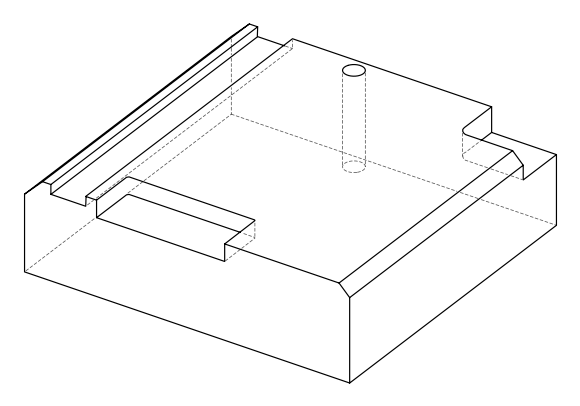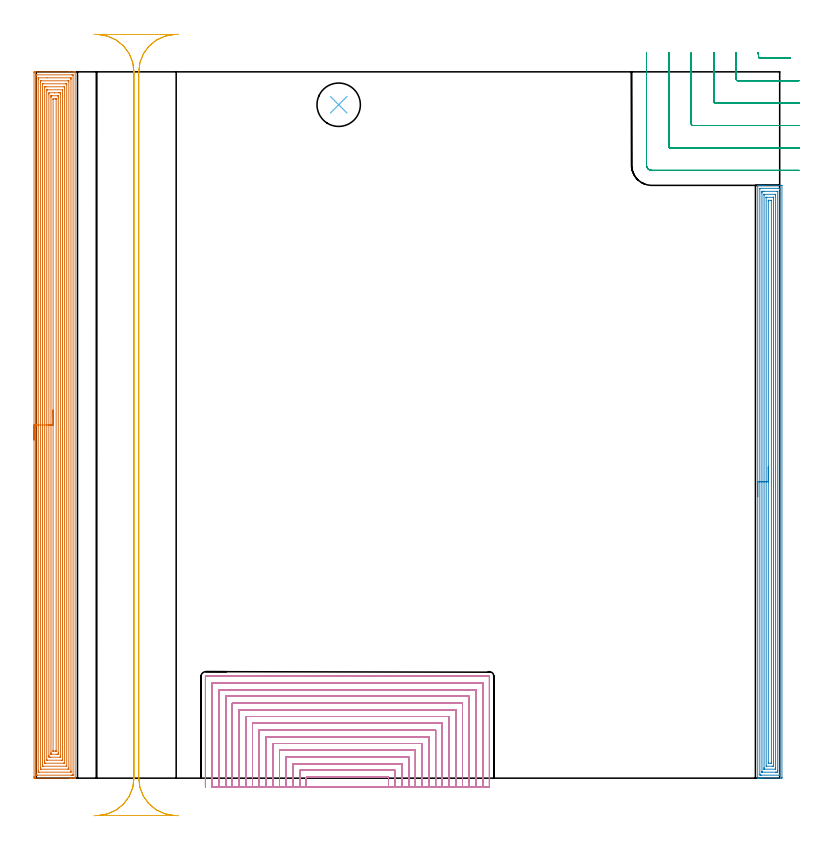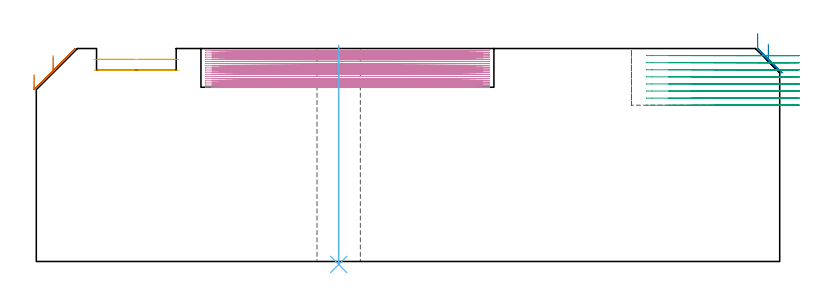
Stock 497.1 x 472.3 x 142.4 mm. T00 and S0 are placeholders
(PLAN: 6 operations, 4 tool changes, 327.1 min)
(1 AREA_MILL | FG_CHAMFER_SURFACE | UGT0205_001 | 38.21 min | 178576 mm3)
(2 AREA_MILL_1 | FG_CHAMFER_SURFACE_1 | UGT0205_001 | 19.33 min | 52972 mm3)
(3 MILL_CORNER_NOTCH_RECTANGULAR | CORNER_NOTCH_RECTANGULAR | UGT0201_094 | Follow Part, ap 5, ae 75% | 11.28 min | 282643 mm3)
(4 MILL_SLOT | SLOT_PARTIAL_RECTANGULAR | NXT0201_008 | Follow Part, ap 1.5, ae 75% | 252.96 min | 361155 mm3)
(5 MILL_RECTANGULAR_SLOT | SLOT_RECTANGULAR | UGT0201_020 | Follow Part, ap 12.5, ae 75% | 4.7 min | 364529 mm3)
(6 INDEXABLE_INSERT_DRILL_THROUGH_HOLE_FROM_SOLID | STEP1HOLE | NXT0302_029 | 0.59 min | 93857 mm3)
(TOOL UGT0205_001 | Chamfer Mill 20 x 3 x 45 deg. | D20 FL50 Z2)
(TOOL UGT0201_094 | End mill 20 mm | D20 FL38 Z4)
(TOOL NXT0201_008 | ENDMILL 6mm [2P460-0600-NA 1630] | D6 FL26 Z6)
(TOOL UGT0201_020 | End mill 50 mm | D50 FL50 Z4)
(TOOL NXT0302_029 | Index. Insert Drill 29mm [880-D2900L32-05] | D29 PA176 FL145 Z2)
(OP 1 AREA_MILL)
G17 G21 G94 G90
T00 M6
G54
G17 G0 G90 X-1.5 Y226.15 S1061 M3
G43 Z152.4 H0
Z124.9
G94 G1 Y226.188 Z124.028 F250.
Y226.302 Z123.164
Y226.491 Z122.312
Y226.753 Z121.48
Y227.087 Z120.674
Y227.49 Z119.9
Y227.958 Z119.164
Y228.49 Z118.472
Y229.079 Z117.829
Y229.722 Z117.24
Y230.414 Z116.708
Y231.15 Z116.24
Y231.924 Z115.837
Y232.73 Z115.503
Y233.562 Z115.241
Y234.414 Z115.052
Y235.278 Z114.938
Y236.15 Z114.9
Y471.675
X-1.496 Y472.08 Z114.903
X-1.492 Y472.29 Z114.906
X-1.278 Y472.3 Z115.12
X22.241 Z138.637
X24.627 Z141.022
X25.612 Z142.011
X25.982 Y472.292 Z142.374
X25.997 Y472.29 Z142.388
X26. Y472.122 Z142.4
Y0.178
X25.997 Y0.021 Z142.389
X25.983 Y0.013 Z142.374
X25.971 Y0.01 Z142.362
X25.617 Y0.003 Z142.016
X25.321 Z141.721
X24.627 Z141.022
X23.396 Y0.002 Z139.793
X22.859 Z139.254
X22.243 Z138.639
X-0.394 Y0. Z116.004
X-1.011 Y0.002 Z115.386
X-1.219 Y0.004 Z115.179
X-1.492 Y0.009 Z114.906
X-1.494 Y0.137 Z114.904
X-1.499 Y0.625 Z114.901
X-1.5 Y1.119 Z114.9
Y236.15
X-0.086 Z116.314
X-0.085 Y470.207 Z116.315
X-0.084 Y470.26 Z116.316
X-0.082 Y470.285 Z116.318
X-0.08 Y470.29 Z116.32
X-0.059 Y470.292 Z116.341
X0.35 Y470.299 Z116.75
X23.743 Z140.143
X24.222 Y470.297 Z140.622
X24.465 Y470.29 Z140.865
X24.579 Y470.284 Z140.979
X24.585 Y469.93 Z140.985
Y469.888
Y2.2
X24.584 Y2.093 Z140.984
X24.581 Y2.041 Z140.981
X24.58 Y2.021 Z140.98
X24.553 Y2.013 Z140.953
X24.147 Y2.005 Z140.547
X23.743 Y2.003 Z140.143
X23.265 Y2.002 Z139.665
X0.757 Y2.001 Z117.157
X0.278 Y2.003 Z116.678
X0.035 Y2.01 Z116.435
X-0.079 Y2.016 Z116.321
X-0.085 Y2.37 Z116.315
Y2.412
X-0.086 Y236.15 Z116.314
X1.328 Z117.728
X1.329 Y467.522 Z117.729
X1.331 Y468.1 Z117.731
X1.333 Y468.257 Z117.733
X1.335 Y468.288 Z117.735
X1.377 Y468.293 Z117.777
X1.444 Y468.299 Z117.844
X7.19 Y468.3 Z123.59
X22.662 Y468.299 Z139.062
X22.859 Y468.296 Z139.259
X23.057 Y468.29 Z139.457
X23.165 Y468.28 Z139.565
X23.168 Y468.205 Z139.568
X23.17 Y468.1 Z139.57
X23.171 Y467.784 Z139.571
X23.172 Y467.206 Z139.572
X23.171 Y4.778 Z139.571
X23.169 Y4.2 Z139.569
X23.167 Y4.043 Z139.567
X23.165 Y4.013 Z139.565
X23.12 Y4.008 Z139.52
X23.054 Y4.003 Z139.454
X1.838 Y4.001 Z118.238
X1.641 Y4.004 Z118.041
X1.443 Y4.01 Z117.843
X1.335 Y4.02 Z117.735
X1.332 Y4.095 Z117.732
X1.33 Y4.2 Z117.73
X1.329 Y4.516 Z117.729
X1.328 Y5.094 Z117.728
Y236.15
X2.743 Z119.143
Y465.418
X2.749 Y466.085 Z119.149
X2.761 Y466.29 Z119.161
X2.973 Y466.296 Z119.373
X3.409 Y466.3 Z119.809
X21.103 Z137.503
X21.529 Y466.296 Z137.929
X21.737 Y466.29 Z138.137
X21.75 Y466.174 Z138.15
X21.757 Y465.639 Z138.157
Y6.882
X21.751 Y6.215 Z138.151
X21.737 Y6.012 Z138.137
X21.526 Y6.007 Z137.926
X21.091 Y6.002 Z137.491
X3.396 Y6. Z119.796
X2.971 Y6.005 Z119.371
X2.764 Y6.01 Z119.164
X2.75 Y6.126 Z119.15
X2.743 Y6.661 Z119.143
Y236.15
X4.157 Z120.557
Y463.906
X4.16 Y464.182 Z120.56
X4.162 Y464.259 Z120.562
X4.165 Y464.292 Z120.565
X4.17 Y464.294 Z120.57
X4.21 Y464.297 Z120.61
X4.293 Y464.299 Z120.693
X4.515 Y464.3 Z120.915
X19.545 Z135.945
X20.207 Y464.298 Z136.607
X20.301 Y464.295 Z136.701
X20.328 Y464.291 Z136.728
X20.336 Y464.287 Z136.736
X20.338 Y464.227 Z136.738
X20.341 Y464.044 Z136.741
X20.343 Y463.768 Z136.743
Y463.631
Y8.394
X20.34 Y8.118 Z136.74
X20.337 Y8.041 Z136.737
X20.334 Y8.01 Z136.734
X20.329 Y8.009 Z136.729
X20.289 Y8.005 Z136.689
X20.207 Y8.003 Z136.607
X19.983 Y8.002 Z136.383
X4.954 Y8.001 Z121.354
X4.293 Y8.003 Z120.693
X4.199 Y8.005 Z120.599
X4.172 Y8.009 Z120.572
X4.164 Y8.013 Z120.564
X4.162 Y8.073 Z120.562
X4.159 Y8.256 Z120.559
X4.157 Y8.807 Z120.557
Y236.15
X5.571 Z121.971
Y461.843
X5.573 Y462.091 Z121.973
X5.575 Y462.214 Z121.975
X5.578 Y462.274 Z121.978
X5.584 Y462.291 Z121.984
X5.614 Y462.295 Z122.014
X6.061 Y462.299 Z122.461
X6.494 Y462.3 Z122.894
X18.439 Y462.299 Z134.839
X18.875 Y462.296 Z135.275
X18.92 Y462.29 Z135.32
X18.923 Y462.248 Z135.323
X18.927 Y461.843 Z135.327
X18.929 Y461.348 Z135.329
Y460.949
Y10.457
X18.927 Y10.209 Z135.327
X18.925 Y10.086 Z135.325
X18.922 Y10.027 Z135.322
X18.915 Y10.011 Z135.315
X18.884 Y10.007 Z135.284
X18.439 Y10.003 Z134.839
X18.005 Y10.002 Z134.405
X6.061 Z122.461
X5.624 Y10.005 Z122.024
X5.58 Y10.01 Z121.98
X5.577 Y10.052 Z121.977
X5.573 Y10.457 Z121.973
X5.571 Y10.952 Z121.971
Y11.351
Y236.15
X6.985 Z123.385
X6.986 Y460.055 Z123.386
X6.99 Y460.268 Z123.39
X6.991 Y460.286 Z123.391
X7.056 Y460.292 Z123.456
X7.184 Y460.298 Z123.584
X7.346 Y460.3 Z123.746
X7.588 Z123.988
X17.433 Z133.833
X17.461 Y460.299 Z133.861
X17.488 Y460.294 Z133.888
X17.508 Y460.287 Z133.908
X17.51 Y460.255 Z133.91
X17.514 Y460.096 Z133.914
X17.515 Y460.055 Z133.915
X17.514 Y12.245 Z133.914
X17.51 Y12.032 Z133.91
X17.509 Y12.014 Z133.909
X17.439 Y12.008 Z133.839
X17.311 Y12.004 Z133.711
X16.671 Y12.002 Z133.071
X7.067 Y12.001 Z123.467
X7.039 Y12.002 Z123.439
X7.013 Y12.006 Z123.413
X6.992 Y12.013 Z123.392
X6.99 Y12.045 Z123.39
X6.985 Y12.204 Z123.385
Y12.245
Y236.15
X8.4 Z124.8
Y457.374
X8.401 Y457.69 Z124.801
X8.407 Y458.268 Z124.807
X8.683 Y458.298 Z125.083
X12.218 Y458.3 Z128.618
X14.87 Z131.27
X15.755 Y458.299 Z132.155
X15.786 Y458.297 Z132.186
X16.093 Y458.268 Z132.493
X16.098 Y457.953 Z132.498
X16.1 Y457.374 Z132.5
Y457.056
Y14.926
X16.099 Y14.61 Z132.499
X16.093 Y14.032 Z132.493
X15.815 Y14.003 Z132.215
X9.629 Y14.001 Z126.029
X8.744 Y14.002 Z125.144
X8.714 Y14.004 Z125.114
X8.407 Y14.032 Z124.807
X8.402 Y14.347 Z124.802
X8.4 Y14.926 Z124.8
X8.399 Y15.244 Z124.799
X8.4 Y236.15 Z124.8
X9.814 Z126.214
Y455.368
X9.815 Y455.586 Z126.215
X9.82 Y456.255 Z126.22
X9.826 Y456.29 Z126.226
X9.864 Y456.295 Z126.264
X9.952 Y456.298 Z126.352
X10.129 Y456.3 Z126.529
X10.482 Z126.882
X14.452 Z130.852
X14.58 Y456.299 Z130.98
X14.644 Y456.295 Z131.044
X14.672 Y456.291 Z131.072
X14.679 Y456.276 Z131.079
X14.685 Y455.806 Z131.085
X14.686 Y455.586 Z131.086
Y454.911
Y16.932
X14.685 Y16.714 Z131.085
X14.68 Y16.045 Z131.08
X14.673 Y16.011 Z131.073
X14.634 Y16.007 Z131.034
X14.547 Y16.003 Z130.947
X13.839 Y16.002 Z130.239
X10.048 Y16.001 Z126.448
X9.92 Y16.002 Z126.32
X9.856 Y16.006 Z126.256
X9.828 Y16.011 Z126.228
X9.821 Y16.024 Z126.221
X9.815 Y16.494 Z126.215
X9.814 Y16.714 Z126.214
Y17.389
Y236.15
X11.228 Z127.628
X11.229 Y453.799 Z127.629
X11.23 Y453.936 Z127.63
X11.235 Y454.077 Z127.635
X11.248 Y454.29 Z127.648
X11.366 Y454.293 Z127.766
X11.755 Y454.299 Z128.155
X13.134 Z129.534
X13.205 Y454.297 Z129.605
X13.248 Y454.292 Z129.648
X13.265 Y454.288 Z129.665
X13.267 Y454.217 Z129.667
X13.271 Y453.938 Z129.671
X13.272 Y453.799 Z129.672
X13.271 Y18.501 Z129.671
X13.27 Y18.364 Z129.67
X13.265 Y18.223 Z129.665
X13.251 Y18.011 Z129.651
X13.134 Y18.008 Z129.534
X12.744 Y18.002 Z129.144
X11.366 Z127.766
X11.295 Y18.004 Z127.695
X11.253 Y18.008 Z127.653
X11.235 Y18.012 Z127.635
X11.233 Y18.083 Z127.633
X11.229 Y18.362 Z127.629
X11.228 Y18.501 Z127.628
Y236.15
Y237.022 Z127.666
Y237.886 Z127.78
Y238.738 Z127.969
Y239.57 Z128.231
Y240.376 Z128.565
Y241.15 Z128.968
Y241.886 Z129.436
Y242.578 Z129.967
Y243.221 Z130.557
Y243.81 Z131.2
Y244.342 Z131.892
Y244.81 Z132.628
Y245.213 Z133.402
Y245.547 Z134.208
Y245.809 Z135.04
Y245.998 Z135.891
Y246.112 Z136.756
Y246.15 Z137.628
G0 Z152.4
M5
M2
(OP 2 AREA_MILL_1)
G17 G21 G94 G90
T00 M6
G54
G17 G0 G90 X482.4 Y188.2 S1061 M3
G43 Z152.4 H0
G94 G1 Y188.238 Z151.528 F250.
Y188.352 Z150.663
Y188.541 Z149.812
Y188.803 Z148.98
Y189.137 Z148.174
Y189.54 Z147.4
Y190.009 Z146.664
Y190.54 Z145.972
Y191.129 Z145.329
Y191.772 Z144.74
Y192.464 Z144.208
Y193.2 Z143.74
Y193.974 Z143.337
Y194.78 Z143.003
Y195.612 Z142.741
Y196.464 Z142.552
Y197.328 Z142.438
Y198.2 Z142.4
Y396.22
X482.403 Y396.39 Z142.388
X482.44 Y396.394 Z142.351
X482.842 Y396.4 Z141.958
X483.121 Z141.678
X483.837 Z140.958
X485.083 Z139.714
X486.502 Z138.293
X498.051 Z126.746
X498.318 Y396.398 Z126.479
X498.592 Y396.39 Z126.206
X498.599 Y396.116 Z126.199
X498.6 Y0.627 Z126.2
X498.597 Y0.282 Z126.202
X498.592 Y0.01 Z126.206
X498.317 Y0. Z126.481
X485.614 Z139.181
X484.195 Z140.601
X483.837 Z140.958
X483.121 Z141.678
X482.842 Z141.958
X482.442 Z142.349
X482.403 Y0.009 Z142.388
X482.4 Y0.18 Z142.4
Y198.2
X483.814 Z140.986
X483.815 Y394.007 Z140.985
X483.837 Y394.39 Z140.963
X484.314 Y394.399 Z140.486
X496.275 Y394.4 Z128.525
X496.752 Y394.399 Z128.048
X497.163 Y394.39 Z127.637
X497.185 Y393.985 Z127.615
Y393.962
Y2.393
X497.163 Y2.01 Z127.637
X496.686 Y2.001 Z128.114
X484.725 Y2. Z140.075
X484.248 Y2.001 Z140.552
X483.837 Y2.01 Z140.963
X483.815 Y2.415 Z140.985
Y2.438
X483.814 Y198.2 Z140.986
X485.228 Z139.572
X485.229 Y391.303 Z139.571
X485.23 Y391.69 Z139.57
X485.233 Y392.197 Z139.567
X485.235 Y392.381 Z139.565
X485.418 Y392.394 Z139.382
X485.614 Y392.397 Z139.186
X486.301 Y392.4 Z138.499
X486.502 Z138.298
X495.386 Y392.399 Z129.414
X495.588 Y392.397 Z129.212
X495.722 Y392.393 Z129.078
X495.765 Y392.39 Z129.035
X495.767 Y392.372 Z129.033
X495.769 Y392.326 Z129.031
X495.771 Y392.197 Z129.029
Y5.097
X495.77 Y4.71 Z129.03
X495.767 Y4.203 Z129.033
X495.764 Y4.019 Z129.036
X495.582 Y4.006 Z129.218
X495.386 Y4.003 Z129.414
X494.699 Y4. Z130.101
X494.498 Z130.302
X485.614 Y4.001 Z139.186
X485.412 Y4.003 Z139.388
X485.278 Y4.007 Z139.522
X485.235 Y4.01 Z139.565
X485.233 Y4.028 Z139.567
X485.231 Y4.074 Z139.569
X485.229 Y4.203 Z139.571
X485.228 Y198.2 Z139.572
X486.643 Z138.157
Y389.515
X486.647 Y390.263 Z138.153
X486.65 Y390.373 Z138.15
X486.654 Y390.391 Z138.146
X486.677 Y390.393 Z138.123
X486.731 Y390.396 Z138.069
X486.951 Y390.399 Z137.849
X494.052 Z130.748
X494.269 Y390.397 Z130.531
X494.323 Y390.394 Z130.477
X494.346 Y390.39 Z130.454
X494.35 Y390.378 Z130.45
X494.352 Y390.304 Z130.448
X494.357 Y389.657 Z130.443
Y389.515
Y6.885
X494.353 Y6.136 Z130.447
X494.35 Y6.027 Z130.45
X494.346 Y6.009 Z130.454
X494.323 Y6.007 Z130.477
X494.269 Y6.004 Z130.531
X494.049 Y6.001 Z130.751
X486.948 Z137.852
X486.731 Y6.003 Z138.069
X486.677 Y6.006 Z138.123
X486.654 Y6.01 Z138.146
X486.65 Y6.022 Z138.15
X486.648 Y6.096 Z138.152
X486.643 Y6.743 Z138.157
Y6.885
Y198.2
X488.057 Z136.743
X488.058 Y388.174 Z136.742
X488.06 Y388.323 Z136.74
X488.063 Y388.376 Z136.737
X488.066 Y388.391 Z136.734
X488.071 Y388.394 Z136.729
X488.112 Y388.397 Z136.688
X488.279 Y388.399 Z136.521
X488.499 Y388.4 Z136.301
X492.941 Y388.399 Z131.859
X492.943 Y388.398 Z131.857
X492.942 Y8.226 Z131.858
X492.94 Y8.077 Z131.86
X492.937 Y8.024 Z131.863
X492.934 Y8.009 Z131.866
X492.929 Y8.006 Z131.871
X492.888 Y8.003 Z131.912
X492.721 Y8.001 Z132.079
X492.501 Y8. Z132.299
X488.059 Y8.001 Z136.741
X488.057 Y8.002 Z136.743
Y198.2
X489.471 Z135.329
X489.472 Y385.939
X489.473 Y386.233 Z135.327
X489.476 Y386.379 Z135.324
X489.477 Y386.389 Z135.323
X489.493 Y386.393 Z135.307
X489.532 Y386.397 Z135.268
X489.598 Y386.4 Z135.202
X491.376 Y386.398 Z133.424
X491.509 Y386.392 Z133.291
X491.52 Y386.39 Z133.28
X491.523 Y386.378 Z133.277
X491.526 Y386.335 Z133.274
X491.528 Y386.245 Z133.272
Y10.461
X491.527 Y10.167 Z133.273
X491.524 Y10.021 Z133.276
X491.522 Y10.011 Z133.278
X491.507 Y10.007 Z133.293
X491.468 Y10.003 Z133.332
X491.402 Y10. Z133.398
X489.624 Y10.002 Z135.176
X489.491 Y10.008 Z135.309
X489.48 Y10.01 Z135.32
X489.477 Y10.022 Z135.323
X489.474 Y10.065 Z135.326
X489.472 Y10.155 Z135.328
X489.471 Y198.2 Z135.329
Y199.072 Z135.367
Y199.937 Z135.481
Y200.788 Z135.67
Y201.62 Z135.932
Y202.426 Z136.266
Y203.2 Z136.669
Y203.936 Z137.137
Y204.628 Z137.668
Y205.271 Z138.258
Y205.86 Z138.901
Y206.392 Z139.593
Y206.86 Z140.329
Y207.263 Z141.103
Y207.597 Z141.909
Y207.859 Z142.741
Y208.048 Z143.592
Y208.162 Z144.457
Y208.2 Z145.329
G0 Z152.4
M5
M2
(OP 3 MILL_CORNER_NOTCH_RECTANGULAR)
G17 G21 G94 G90
T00 M6
G54
G17 G0 G90 X482.705 Y485.285 S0 M3
G43 Z152.4 H0
Z137.662
G94 G1 X483.005 Y482.3 F250.
G3 X483.993 Y481.4 R1. F500.
G1 X501.246
X504.246 F250.
G0 Z152.4
X468. Y485.3
Z137.662
G1 Y482.3
Y467.394 F500.
G3 X468.994 Y466.4 R1.
G1 X507.1
X510.1 F250.
G0 Z152.4
X453. Y485.3
Z137.662
G1 Y482.3
Y452.394 F500.
G3 X453.994 Y451.4 R1.
G1 X507.1
X510.1 F250.
G0 Z152.4
X438. Y485.3
Z137.662
G1 Y482.3
Y437.395 F500.
G3 X438.995 Y436.4 R1.
G1 X507.1
X510.1 F250.
G0 Z152.4
X423. Y485.3
Z137.662
G1 Y482.3
Y422.395 F500.
G3 X423.995 Y421.4 R1.
G1 X507.1
X510.1 F250.
G0 Z152.4
X408. Y485.3
Z137.662
G1 Y482.3
Y410. F500.
G3 X411.6 Y406.4 R3.6
G1 X507.1
X510.1 F250.
G0 Z152.4
X482.705 Y485.285
Z132.925
G1 X483.005 Y482.3
G3 X483.993 Y481.4 R1. F500.
G1 X501.246
X504.246 F250.
G0 Z152.4
X468. Y485.3
Z132.925
G1 Y482.3
Y467.394 F500.
G3 X468.994 Y466.4 R1.
G1 X507.1
X510.1 F250.
G0 Z152.4
X453. Y485.3
Z132.925
G1 Y482.3
Y452.394 F500.
G3 X453.994 Y451.4 R1.
G1 X507.1
X510.1 F250.
G0 Z152.4
X438. Y485.3
Z132.925
G1 Y482.3
Y437.394 F500.
G3 X438.994 Y436.4 R1.
G1 X507.1
X510.1 F250.
G0 Z152.4
X423. Y485.3
Z132.925
G1 Y482.3
Y422.395 F500.
G3 X423.995 Y421.4 R1.
G1 X507.1
X510.1 F250.
G0 Z152.4
X408. Y485.3
Z132.925
G1 Y482.3
Y410. F500.
G3 X411.6 Y406.4 R3.6
G1 X507.1
X510.1 F250.
G0 Z152.4
X482.705 Y485.285
Z128.187
G1 X483.005 Y482.3
G3 X483.993 Y481.4 R1. F500.
G1 X501.246
X504.246 F250.
G0 Z152.4
X468. Y485.3
Z128.187
G1 Y482.3
Y467.394 F500.
G3 X468.994 Y466.4 R1.
G1 X507.1
X510.1 F250.
G0 Z152.4
X453. Y485.3
Z128.187
G1 Y482.3
Y452.394 F500.
G3 X453.994 Y451.4 R1.
G1 X507.1
X510.1 F250.
G0 Z152.4
X438. Y485.3
Z128.187
G1 Y482.3
Y437.394 F500.
G3 X438.994 Y436.4 R1.
G1 X507.1
X510.1 F250.
G0 Z152.4
X423. Y485.3
Z128.187
G1 Y482.3
Y422.395 F500.
G3 X423.995 Y421.4 R1.
G1 X507.1
X510.1 F250.
G0 Z152.4
X408. Y485.3
Z128.187
G1 Y482.3
Y410. F500.
G3 X411.6 Y406.4 R3.6
G1 X507.1
X510.1 F250.
G0 Z152.4
X482.705 Y485.285
Z123.45
G1 X483.005 Y482.3
G3 X483.993 Y481.4 R1. F500.
G1 X501.246
X504.246 F250.
G0 Z152.4
X468. Y485.3
Z123.45
G1 Y482.3
Y467.394 F500.
G3 X468.994 Y466.4 R1.
G1 X507.1
X510.1 F250.
G0 Z152.4
X453. Y485.3
Z123.45
G1 Y482.3
Y452.394 F500.
G3 X453.994 Y451.4 R1.
G1 X507.1
X510.1 F250.
G0 Z152.4
X438. Y485.3
Z123.45
G1 Y482.3
Y437.394 F500.
G3 X438.994 Y436.4 R1.
G1 X507.1
X510.1 F250.
G0 Z152.4
X423. Y485.3
Z123.45
G1 Y482.3
Y422.395 F500.
G3 X423.995 Y421.4 R1.
G1 X507.1
X510.1 F250.
G0 Z152.4
X408. Y485.3
Z123.45
G1 Y482.3
Y410. F500.
G3 X411.6 Y406.4 R3.6
G1 X507.1
X510.1 F250.
G0 Z152.4
X482.705 Y485.285
Z118.712
G1 X483.005 Y482.3
G3 X483.993 Y481.4 R1. F500.
G1 X501.246
X504.246 F250.
G0 Z152.4
X468. Y485.3
Z118.712
G1 Y482.3
Y467.394 F500.
G3 X468.994 Y466.4 R1.
G1 X507.1
X510.1 F250.
G0 Z152.4
X453. Y485.3
Z118.712
G1 Y482.3
Y452.394 F500.
G3 X453.994 Y451.4 R1.
G1 X507.1
X510.1 F250.
G0 Z152.4
X438. Y485.3
Z118.712
G1 Y482.3
Y437.395 F500.
G3 X438.995 Y436.4 R1.
G1 X507.1
X510.1 F250.
G0 Z152.4
X423. Y485.3
Z118.712
G1 Y482.3
Y422.395 F500.
G3 X423.995 Y421.4 R1.
G1 X507.1
X510.1 F250.
G0 Z152.4
X408. Y485.3
Z118.712
G1 Y482.3
Y410. F500.
G3 X411.6 Y406.4 R3.6
G1 X507.1
X510.1 F250.
G0 Z152.4
X482.705 Y485.285
Z113.975
G1 X483.005 Y482.3
G3 X483.993 Y481.4 R1. F500.
G1 X501.246
X504.246 F250.
G0 Z152.4
X468. Y485.3
Z113.975
G1 Y482.3
Y467.394 F500.
G3 X468.994 Y466.4 R1.
G1 X507.1
X510.1 F250.
G0 Z152.4
X453. Y485.3
Z113.975
G1 Y482.3
Y452.394 F500.
G3 X453.994 Y451.4 R1.
G1 X507.1
X510.1 F250.
G0 Z152.4
X438. Y485.3
Z113.975
G1 Y482.3
Y437.394 F500.
G3 X438.994 Y436.4 R1.
G1 X507.1
X510.1 F250.
G0 Z152.4
X423. Y485.3
Z113.975
G1 Y482.3
Y422.395 F500.
G3 X423.995 Y421.4 R1.
G1 X507.1
X510.1 F250.
G0 Z152.4
X408. Y485.3
Z113.975
G1 Y482.3
Y410. F500.
G3 X411.6 Y406.4 R3.6
G1 X507.1
X510.1 F250.
G0 Z152.4
X482.705 Y485.285
Z109.237
G1 X483.005 Y482.3
G3 X483.993 Y481.4 R1. F500.
G1 X501.246
X504.246 F250.
G0 Z152.4
X468. Y485.3
Z109.237
G1 Y482.3
Y467.394 F500.
G3 X468.994 Y466.4 R1.
G1 X507.1
X510.1 F250.
G0 Z152.4
X453. Y485.3
Z109.237
G1 Y482.3
Y452.394 F500.
G3 X453.994 Y451.4 R1.
G1 X507.1
X510.1 F250.
G0 Z152.4
X438. Y485.3
Z109.237
G1 Y482.3
Y437.394 F500.
G3 X438.994 Y436.4 R1.
G1 X507.1
X510.1 F250.
G0 Z152.4
X423. Y485.3
Z109.237
G1 Y482.3
Y422.395 F500.
G3 X423.995 Y421.4 R1.
G1 X507.1
X510.1 F250.
G0 Z152.4
X408. Y485.3
Z109.237
G1 Y482.3
Y410. F500.
G3 X411.6 Y406.4 R3.6
G1 X507.1
X510.1 F250.
G0 Z152.4
X482.705 Y485.285
Z104.5
G1 X483.005 Y482.3
G3 X483.993 Y481.4 R1. F500.
G1 X501.246
X504.246 F250.
G0 Z152.4
X468. Y485.3
Z104.5
G1 Y482.3
Y467.394 F500.
G3 X468.994 Y466.4 R1.
G1 X507.1
X510.1 F250.
G0 Z152.4
X453. Y485.3
Z104.5
G1 Y482.3
Y452.394 F500.
G3 X453.994 Y451.4 R1.
G1 X507.1
X510.1 F250.
G0 Z152.4
X438. Y485.3
Z104.5
G1 Y482.3
Y437.394 F500.
G3 X438.994 Y436.4 R1.
G1 X507.1
X510.1 F250.
G0 Z152.4
X423. Y485.3
Z104.5
G1 Y482.3
Y422.395 F500.
G3 X423.995 Y421.4 R1.
G1 X507.1
X510.1 F250.
G0 Z152.4
X408. Y485.3
Z104.5
G1 Y482.3
Y410. F500.
G3 X411.6 Y406.4 R3.6
G1 X507.1
X510.1 F250.
G0 Z152.4
M5
M2
(OP 4 MILL_SLOT)
G17 G21 G94 G90
T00 M6
G54
G17 G0 G90 X235.5 Y-6. S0 M3
G43 Z152.4 H1
Z140.961
G94 G1 Y-3. F250.
Y0.7 F500.
X180.6
Y-3.
Y-6. F250.
X240.
Y-3.
Y5.2 F500.
X176.1
Y-3.
Y-6. F250.
X244.5
Y-3.
Y9.7 F500.
X171.6
Y-3.
Y-6. F250.
X249.
Y-3.
Y14.2 F500.
X167.1
Y-3.
Y-6. F250.
X253.5
Y-3.
Y18.7 F500.
X162.6
Y-3.
Y-6. F250.
X258.
Y-3.
Y23.2 F500.
X158.1
Y-3.
Y-6. F250.
X262.5
Y-3.
Y27.7 F500.
X153.6
Y-3.
Y-6. F250.
X267.
Y-3.
Y32.2 F500.
X149.1
Y-3.
Y-6. F250.
X271.5
Y-3.
Y36.7 F500.
X144.6
Y-3.
Y-6. F250.
X276.
Y-3.
Y41.2 F500.
X140.1
Y-3.
Y-6. F250.
X280.5
Y-3.
Y45.7 F500.
X135.6
Y-3.
Y-6. F250.
X285.
Y-3.
Y50.2 F500.
X131.1
Y-3.
Y-6. F250.
X289.5
Y-3.
Y54.7 F500.
X126.6
Y-3.
Y-6. F250.
X294.
Y-3.
Y59.2 F500.
X122.1
Y-3.
Y-6. F250.
X298.5
Y-3.
Y63.7 F500.
X117.6
Y-3.
Y-6. F250.
X303.
Y-3.
Y68. F500.
G3 X302.8 Y68.2 R0.2
G1 X113.3
G3 X113.1 Y68. R0.2
G1 Y-3.
Y-6. F250.
G0 X235.5 Z139.522
G1 Y-3.
Y0.7 F500.
X180.6
Y-3.
Y-6. F250.
X240.
Y-3.
Y5.2 F500.
X176.1
Y-3.
Y-6. F250.
X244.5
Y-3.
Y9.7 F500.
X171.6
Y-3.
Y-6. F250.
X249.
Y-3.
Y14.2 F500.
X167.1
Y-3.
Y-6. F250.
X253.5
Y-3.
Y18.7 F500.
X162.6
Y-3.
Y-6. F250.
X258.
Y-3.
Y23.2 F500.
X158.1
Y-3.
Y-6. F250.
X262.5
Y-3.
Y27.7 F500.
X153.6
Y-3.
Y-6. F250.
X267.
Y-3.
Y32.2 F500.
X149.1
Y-3.
Y-6. F250.
X271.5
Y-3.
Y36.7 F500.
X144.6
Y-3.
Y-6. F250.
X276.
Y-3.
Y41.2 F500.
X140.1
Y-3.
Y-6. F250.
X280.5
Y-3.
Y45.7 F500.
X135.6
Y-3.
Y-6. F250.
X285.
Y-3.
Y50.2 F500.
X131.1
Y-3.
Y-6. F250.
X289.5
Y-3.
Y54.7 F500.
X126.6
Y-3.
Y-6. F250.
X294.
Y-3.
Y59.2 F500.
X122.1
Y-3.
Y-6. F250.
X298.5
Y-3.
Y63.7 F500.
X117.6
Y-3.
Y-6. F250.
X303.
Y-3.
Y68. F500.
G3 X302.8 Y68.2 R0.2
G1 X113.3
G3 X113.1 Y68. R0.2
G1 Y-3.
Y-6. F250.
G0 X235.5 Z138.083
G1 Y-3.
Y0.7 F500.
X180.6
Y-3.
Y-6. F250.
X240.
Y-3.
Y5.2 F500.
X176.1
Y-3.
Y-6. F250.
X244.5
Y-3.
Y9.7 F500.
X171.6
Y-3.
Y-6. F250.
X249.
Y-3.
Y14.2 F500.
X167.1
Y-3.
Y-6. F250.
X253.5
Y-3.
Y18.7 F500.
X162.6
Y-3.
Y-6. F250.
X258.
Y-3.
Y23.2 F500.
X158.1
Y-3.
Y-6. F250.
X262.5
Y-3.
Y27.7 F500.
X153.6
Y-3.
Y-6. F250.
X267.
Y-3.
Y32.2 F500.
X149.1
Y-3.
Y-6. F250.
X271.5
Y-3.
Y36.7 F500.
X144.6
Y-3.
Y-6. F250.
X276.
Y-3.
Y41.2 F500.
X140.1
Y-3.
Y-6. F250.
X280.5
Y-3.
Y45.7 F500.
X135.6
Y-3.
Y-6. F250.
X285.
Y-3.
Y50.2 F500.
X131.1
Y-3.
Y-6. F250.
X289.5
Y-3.
Y54.7 F500.
X126.6
Y-3.
Y-6. F250.
X294.
Y-3.
Y59.2 F500.
X122.1
Y-3.
Y-6. F250.
X298.5
Y-3.
Y63.7 F500.
X117.6
Y-3.
Y-6. F250.
X303.
Y-3.
Y68. F500.
G3 X302.8 Y68.2 R0.2
G1 X113.3
G3 X113.1 Y68. R0.2
G1 Y-3.
Y-6. F250.
G0 X235.5 Z136.644
G1 Y-3.
Y0.7 F500.
X180.6
Y-3.
Y-6. F250.
X240.
Y-3.
Y5.2 F500.
X176.1
Y-3.
Y-6. F250.
X244.5
Y-3.
Y9.7 F500.
X171.6
Y-3.
Y-6. F250.
X249.
Y-3.
Y14.2 F500.
X167.1
Y-3.
Y-6. F250.
X253.5
Y-3.
Y18.7 F500.
X162.6
Y-3.
Y-6. F250.
X258.
Y-3.
Y23.2 F500.
X158.1
Y-3.
Y-6. F250.
X262.5
Y-3.
Y27.7 F500.
X153.6
Y-3.
Y-6. F250.
X267.
Y-3.
Y32.2 F500.
X149.1
Y-3.
Y-6. F250.
X271.5
Y-3.
Y36.7 F500.
X144.6
Y-3.
Y-6. F250.
X276.
Y-3.
Y41.2 F500.
X140.1
Y-3.
Y-6. F250.
X280.5
Y-3.
Y45.7 F500.
X135.6
Y-3.
Y-6. F250.
X285.
Y-3.
Y50.2 F500.
X131.1
Y-3.
Y-6. F250.
X289.5
Y-3.
Y54.7 F500.
X126.6
Y-3.
Y-6. F250.
X294.
Y-3.
Y59.2 F500.
X122.1
Y-3.
Y-6. F250.
X298.5
Y-3.
Y63.7 F500.
X117.6
Y-3.
Y-6. F250.
X303.
Y-3.
Y68. F500.
G3 X302.8 Y68.2 R0.2
G1 X113.3
G3 X113.1 Y68. R0.2
G1 Y-3.
Y-6. F250.
G0 X235.5 Z135.205
G1 Y-3.
Y0.7 F500.
X180.6
Y-3.
Y-6. F250.
X240.
Y-3.
Y5.2 F500.
X176.1
Y-3.
Y-6. F250.
X244.5
Y-3.
Y9.7 F500.
X171.6
Y-3.
Y-6. F250.
X249.
Y-3.
Y14.2 F500.
X167.1
Y-3.
Y-6. F250.
X253.5
Y-3.
Y18.7 F500.
X162.6
Y-3.
Y-6. F250.
X258.
Y-3.
Y23.2 F500.
X158.1
Y-3.
Y-6. F250.
X262.5
Y-3.
Y27.7 F500.
X153.6
Y-3.
Y-6. F250.
X267.
Y-3.
Y32.2 F500.
X149.1
Y-3.
Y-6. F250.
X271.5
Y-3.
Y36.7 F500.
X144.6
Y-3.
Y-6. F250.
X276.
Y-3.
Y41.2 F500.
X140.1
Y-3.
Y-6. F250.
X280.5
Y-3.
Y45.7 F500.
X135.6
Y-3.
Y-6. F250.
X285.
Y-3.
Y50.2 F500.
X131.1
Y-3.
Y-6. F250.
X289.5
Y-3.
Y54.7 F500.
X126.6
Y-3.
Y-6. F250.
X294.
Y-3.
Y59.2 F500.
X122.1
Y-3.
Y-6. F250.
X298.5
Y-3.
Y63.7 F500.
X117.6
Y-3.
Y-6. F250.
X303.
Y-3.
Y68. F500.
G3 X302.8 Y68.2 R0.2
G1 X113.3
G3 X113.1 Y68. R0.2
G1 Y-3.
Y-6. F250.
G0 X235.5 Z133.767
G1 Y-3.
Y0.7 F500.
X180.6
Y-3.
Y-6. F250.
X240.
Y-3.
Y5.2 F500.
X176.1
Y-3.
Y-6. F250.
X244.5
Y-3.
Y9.7 F500.
X171.6
Y-3.
Y-6. F250.
X249.
Y-3.
Y14.2 F500.
X167.1
Y-3.
Y-6. F250.
X253.5
Y-3.
Y18.7 F500.
X162.6
Y-3.
Y-6. F250.
X258.
Y-3.
Y23.2 F500.
X158.1
Y-3.
Y-6. F250.
X262.5
Y-3.
Y27.7 F500.
X153.6
Y-3.
Y-6. F250.
X267.
Y-3.
Y32.2 F500.
X149.1
Y-3.
Y-6. F250.
X271.5
Y-3.
Y36.7 F500.
X144.6
Y-3.
Y-6. F250.
X276.
Y-3.
Y41.2 F500.
X140.1
Y-3.
Y-6. F250.
X280.5
Y-3.
Y45.7 F500.
X135.6
Y-3.
Y-6. F250.
X285.
Y-3.
Y50.2 F500.
X131.1
Y-3.
Y-6. F250.
X289.5
Y-3.
Y54.7 F500.
X126.6
Y-3.
Y-6. F250.
X294.
Y-3.
Y59.2 F500.
X122.1
Y-3.
Y-6. F250.
X298.5
Y-3.
Y63.7 F500.
X117.6
Y-3.
Y-6. F250.
X303.
Y-3.
Y68. F500.
G3 X302.8 Y68.2 R0.2
G1 X113.3
G3 X113.1 Y68. R0.2
G1 Y-3.
Y-6. F250.
G0 X235.5 Z132.328
G1 Y-3.
Y0.7 F500.
X180.6
Y-3.
Y-6. F250.
X240.
Y-3.
Y5.2 F500.
X176.1
Y-3.
Y-6. F250.
X244.5
Y-3.
Y9.7 F500.
X171.6
Y-3.
Y-6. F250.
X249.
Y-3.
Y14.2 F500.
X167.1
Y-3.
Y-6. F250.
X253.5
Y-3.
Y18.7 F500.
X162.6
Y-3.
Y-6. F250.
X258.
Y-3.
Y23.2 F500.
X158.1
Y-3.
Y-6. F250.
X262.5
Y-3.
Y27.7 F500.
X153.6
Y-3.
Y-6. F250.
X267.
Y-3.
Y32.2 F500.
X149.1
Y-3.
Y-6. F250.
X271.5
Y-3.
Y36.7 F500.
X144.6
Y-3.
Y-6. F250.
X276.
Y-3.
Y41.2 F500.
X140.1
Y-3.
Y-6. F250.
X280.5
Y-3.
Y45.7 F500.
X135.6
Y-3.
Y-6. F250.
X285.
Y-3.
Y50.2 F500.
X131.1
Y-3.
Y-6. F250.
X289.5
Y-3.
Y54.7 F500.
X126.6
Y-3.
Y-6. F250.
X294.
Y-3.
Y59.2 F500.
X122.1
Y-3.
Y-6. F250.
X298.5
Y-3.
Y63.7 F500.
X117.6
Y-3.
Y-6. F250.
X303.
Y-3.
Y68. F500.
G3 X302.8 Y68.2 R0.2
G1 X113.3
G3 X113.1 Y68. R0.2
G1 Y-3.
Y-6. F250.
G0 X235.5 Z130.889
G1 Y-3.
Y0.7 F500.
X180.6
Y-3.
Y-6. F250.
X240.
Y-3.
Y5.2 F500.
X176.1
Y-3.
Y-6. F250.
X244.5
Y-3.
Y9.7 F500.
X171.6
Y-3.
Y-6. F250.
X249.
Y-3.
Y14.2 F500.
X167.1
Y-3.
Y-6. F250.
X253.5
Y-3.
Y18.7 F500.
X162.6
Y-3.
Y-6. F250.
X258.
Y-3.
Y23.2 F500.
X158.1
Y-3.
Y-6. F250.
X262.5
Y-3.
Y27.7 F500.
X153.6
Y-3.
Y-6. F250.
X267.
Y-3.
Y32.2 F500.
X149.1
Y-3.
Y-6. F250.
X271.5
Y-3.
Y36.7 F500.
X144.6
Y-3.
Y-6. F250.
X276.
Y-3.
Y41.2 F500.
X140.1
Y-3.
Y-6. F250.
X280.5
Y-3.
Y45.7 F500.
X135.6
Y-3.
Y-6. F250.
X285.
Y-3.
Y50.2 F500.
X131.1
Y-3.
Y-6. F250.
X289.5
Y-3.
Y54.7 F500.
X126.6
Y-3.
Y-6. F250.
X294.
Y-3.
Y59.2 F500.
X122.1
Y-3.
Y-6. F250.
X298.5
Y-3.
Y63.7 F500.
X117.6
Y-3.
Y-6. F250.
X303.
Y-3.
Y68. F500.
G3 X302.8 Y68.2 R0.2
G1 X113.3
G3 X113.1 Y68. R0.2
G1 Y-3.
Y-6. F250.
G0 X235.5 Z129.45
G1 Y-3.
Y0.7 F500.
X180.6
Y-3.
Y-6. F250.
X240.
Y-3.
Y5.2 F500.
X176.1
Y-3.
Y-6. F250.
X244.5
Y-3.
Y9.7 F500.
X171.6
Y-3.
Y-6. F250.
X249.
Y-3.
Y14.2 F500.
X167.1
Y-3.
Y-6. F250.
X253.5
Y-3.
Y18.7 F500.
X162.6
Y-3.
Y-6. F250.
X258.
Y-3.
Y23.2 F500.
X158.1
Y-3.
Y-6. F250.
X262.5
Y-3.
Y27.7 F500.
X153.6
Y-3.
Y-6. F250.
X267.
Y-3.
Y32.2 F500.
X149.1
Y-3.
Y-6. F250.
X271.5
Y-3.
Y36.7 F500.
X144.6
Y-3.
Y-6. F250.
X276.
Y-3.
Y41.2 F500.
X140.1
Y-3.
Y-6. F250.
X280.5
Y-3.
Y45.7 F500.
X135.6
Y-3.
Y-6. F250.
X285.
Y-3.
Y50.2 F500.
X131.1
Y-3.
Y-6. F250.
X289.5
Y-3.
Y54.7 F500.
X126.6
Y-3.
Y-6. F250.
X294.
Y-3.
Y59.2 F500.
X122.1
Y-3.
Y-6. F250.
X298.5
Y-3.
Y63.7 F500.
X117.6
Y-3.
Y-6. F250.
X303.
Y-3.
Y68. F500.
G3 X302.8 Y68.2 R0.2
G1 X113.3
G3 X113.1 Y68. R0.2
G1 Y-3.
Y-6. F250.
G0 X235.5 Z128.011
G1 Y-3.
Y0.7 F500.
X180.6
Y-3.
Y-6. F250.
X240.
Y-3.
Y5.2 F500.
X176.1
Y-3.
Y-6. F250.
X244.5
Y-3.
Y9.7 F500.
X171.6
Y-3.
Y-6. F250.
X249.
Y-3.
Y14.2 F500.
X167.1
Y-3.
Y-6. F250.
X253.5
Y-3.
Y18.7 F500.
X162.6
Y-3.
Y-6. F250.
X258.
Y-3.
Y23.2 F500.
X158.1
Y-3.
Y-6. F250.
X262.5
Y-3.
Y27.7 F500.
X153.6
Y-3.
Y-6. F250.
X267.
Y-3.
Y32.2 F500.
X149.1
Y-3.
Y-6. F250.
X271.5
Y-3.
Y36.7 F500.
X144.6
Y-3.
Y-6. F250.
X276.
Y-3.
Y41.2 F500.
X140.1
Y-3.
Y-6. F250.
X280.5
Y-3.
Y45.7 F500.
X135.6
Y-3.
Y-6. F250.
X285.
Y-3.
Y50.2 F500.
X131.1
Y-3.
Y-6. F250.
X289.5
Y-3.
Y54.7 F500.
X126.6
Y-3.
Y-6. F250.
X294.
Y-3.
Y59.2 F500.
X122.1
Y-3.
Y-6. F250.
X298.5
Y-3.
Y63.7 F500.
X117.6
Y-3.
Y-6. F250.
X303.
Y-3.
Y68. F500.
G3 X302.8 Y68.2 R0.2
G1 X113.3
G3 X113.1 Y68. R0.2
G1 Y-3.
Y-6. F250.
G0 X235.5 Z126.572
G1 Y-3.
Y0.7 F500.
X180.6
Y-3.
Y-6. F250.
X240.
Y-3.
Y5.2 F500.
X176.1
Y-3.
Y-6. F250.
X244.5
Y-3.
Y9.7 F500.
X171.6
Y-3.
Y-6. F250.
X249.
Y-3.
Y14.2 F500.
X167.1
Y-3.
Y-6. F250.
X253.5
Y-3.
Y18.7 F500.
X162.6
Y-3.
Y-6. F250.
X258.
Y-3.
Y23.2 F500.
X158.1
Y-3.
Y-6. F250.
X262.5
Y-3.
Y27.7 F500.
X153.6
Y-3.
Y-6. F250.
X267.
Y-3.
Y32.2 F500.
X149.1
Y-3.
Y-6. F250.
X271.5
Y-3.
Y36.7 F500.
X144.6
Y-3.
Y-6. F250.
X276.
Y-3.
Y41.2 F500.
X140.1
Y-3.
Y-6. F250.
X280.5
Y-3.
Y45.7 F500.
X135.6
Y-3.
Y-6. F250.
X285.
Y-3.
Y50.2 F500.
X131.1
Y-3.
Y-6. F250.
X289.5
Y-3.
Y54.7 F500.
X126.6
Y-3.
Y-6. F250.
X294.
Y-3.
Y59.2 F500.
X122.1
Y-3.
Y-6. F250.
X298.5
Y-3.
Y63.7 F500.
X117.6
Y-3.
Y-6. F250.
X303.
Y-3.
Y68. F500.
G3 X302.8 Y68.2 R0.2
G1 X113.3
G3 X113.1 Y68. R0.2
G1 Y-3.
Y-6. F250.
G0 X235.5 Z125.133
G1 Y-3.
Y0.7 F500.
X180.6
Y-3.
Y-6. F250.
X240.
Y-3.
Y5.2 F500.
X176.1
Y-3.
Y-6. F250.
X244.5
Y-3.
Y9.7 F500.
X171.6
Y-3.
Y-6. F250.
X249.
Y-3.
Y14.2 F500.
X167.1
Y-3.
Y-6. F250.
X253.5
Y-3.
Y18.7 F500.
X162.6
Y-3.
Y-6. F250.
X258.
Y-3.
Y23.2 F500.
X158.1
Y-3.
Y-6. F250.
X262.5
Y-3.
Y27.7 F500.
X153.6
Y-3.
Y-6. F250.
X267.
Y-3.
Y32.2 F500.
X149.1
Y-3.
Y-6. F250.
X271.5
Y-3.
Y36.7 F500.
X144.6
Y-3.
Y-6. F250.
X276.
Y-3.
Y41.2 F500.
X140.1
Y-3.
Y-6. F250.
X280.5
Y-3.
Y45.7 F500.
X135.6
Y-3.
Y-6. F250.
X285.
Y-3.
Y50.2 F500.
X131.1
Y-3.
Y-6. F250.
X289.5
Y-3.
Y54.7 F500.
X126.6
Y-3.
Y-6. F250.
X294.
Y-3.
Y59.2 F500.
X122.1
Y-3.
Y-6. F250.
X298.5
Y-3.
Y63.7 F500.
X117.6
Y-3.
Y-6. F250.
X303.
Y-3.
Y68. F500.
G3 X302.8 Y68.2 R0.2
G1 X113.3
G3 X113.1 Y68. R0.2
G1 Y-3.
Y-6. F250.
G0 X235.5 Z123.694
G1 Y-3.
Y0.7 F500.
X180.6
Y-3.
Y-6. F250.
X240.
Y-3.
Y5.2 F500.
X176.1
Y-3.
Y-6. F250.
X244.5
Y-3.
Y9.7 F500.
X171.6
Y-3.
Y-6. F250.
X249.
Y-3.
Y14.2 F500.
X167.1
Y-3.
Y-6. F250.
X253.5
Y-3.
Y18.7 F500.
X162.6
Y-3.
Y-6. F250.
X258.
Y-3.
Y23.2 F500.
X158.1
Y-3.
Y-6. F250.
X262.5
Y-3.
Y27.7 F500.
X153.6
Y-3.
Y-6. F250.
X267.
Y-3.
Y32.2 F500.
X149.1
Y-3.
Y-6. F250.
X271.5
Y-3.
Y36.7 F500.
X144.6
Y-3.
Y-6. F250.
X276.
Y-3.
Y41.2 F500.
X140.1
Y-3.
Y-6. F250.
X280.5
Y-3.
Y45.7 F500.
X135.6
Y-3.
Y-6. F250.
X285.
Y-3.
Y50.2 F500.
X131.1
Y-3.
Y-6. F250.
X289.5
Y-3.
Y54.7 F500.
X126.6
Y-3.
Y-6. F250.
X294.
Y-3.
Y59.2 F500.
X122.1
Y-3.
Y-6. F250.
X298.5
Y-3.
Y63.7 F500.
X117.6
Y-3.
Y-6. F250.
X303.
Y-3.
Y68. F500.
G3 X302.8 Y68.2 R0.2
G1 X113.3
G3 X113.1 Y68. R0.2
G1 Y-3.
Y-6. F250.
G0 X235.5 Z122.256
G1 Y-3.
Y0.7 F500.
X180.6
Y-3.
Y-6. F250.
X240.
Y-3.
Y5.2 F500.
X176.1
Y-3.
Y-6. F250.
X244.5
Y-3.
Y9.7 F500.
X171.6
Y-3.
Y-6. F250.
X249.
Y-3.
Y14.2 F500.
X167.1
Y-3.
Y-6. F250.
X253.5
Y-3.
Y18.7 F500.
X162.6
Y-3.
Y-6. F250.
X258.
Y-3.
Y23.2 F500.
X158.1
Y-3.
Y-6. F250.
X262.5
Y-3.
Y27.7 F500.
X153.6
Y-3.
Y-6. F250.
X267.
Y-3.
Y32.2 F500.
X149.1
Y-3.
Y-6. F250.
X271.5
Y-3.
Y36.7 F500.
X144.6
Y-3.
Y-6. F250.
X276.
Y-3.
Y41.2 F500.
X140.1
Y-3.
Y-6. F250.
X280.5
Y-3.
Y45.7 F500.
X135.6
Y-3.
Y-6. F250.
X285.
Y-3.
Y50.2 F500.
X131.1
Y-3.
Y-6. F250.
X289.5
Y-3.
Y54.7 F500.
X126.6
Y-3.
Y-6. F250.
X294.
Y-3.
Y59.2 F500.
X122.1
Y-3.
Y-6. F250.
X298.5
Y-3.
Y63.7 F500.
X117.6
Y-3.
Y-6. F250.
X303.
Y-3.
Y68. F500.
G3 X302.8 Y68.2 R0.2
G1 X113.3
G3 X113.1 Y68. R0.2
G1 Y-3.
Y-6. F250.
G0 X235.5 Z120.817
G1 Y-3.
Y0.7 F500.
X180.6
Y-3.
Y-6. F250.
X240.
Y-3.
Y5.2 F500.
X176.1
Y-3.
Y-6. F250.
X244.5
Y-3.
Y9.7 F500.
X171.6
Y-3.
Y-6. F250.
X249.
Y-3.
Y14.2 F500.
X167.1
Y-3.
Y-6. F250.
X253.5
Y-3.
Y18.7 F500.
X162.6
Y-3.
Y-6. F250.
X258.
Y-3.
Y23.2 F500.
X158.1
Y-3.
Y-6. F250.
X262.5
Y-3.
Y27.7 F500.
X153.6
Y-3.
Y-6. F250.
X267.
Y-3.
Y32.2 F500.
X149.1
Y-3.
Y-6. F250.
X271.5
Y-3.
Y36.7 F500.
X144.6
Y-3.
Y-6. F250.
X276.
Y-3.
Y41.2 F500.
X140.1
Y-3.
Y-6. F250.
X280.5
Y-3.
Y45.7 F500.
X135.6
Y-3.
Y-6. F250.
X285.
Y-3.
Y50.2 F500.
X131.1
Y-3.
Y-6. F250.
X289.5
Y-3.
Y54.7 F500.
X126.6
Y-3.
Y-6. F250.
X294.
Y-3.
Y59.2 F500.
X122.1
Y-3.
Y-6. F250.
X298.5
Y-3.
Y63.7 F500.
X117.6
Y-3.
Y-6. F250.
X303.
Y-3.
Y68. F500.
G3 X302.8 Y68.2 R0.2
G1 X113.3
G3 X113.1 Y68. R0.2
G1 Y-3.
Y-6. F250.
G0 X235.5 Z119.378
G1 Y-3.
Y0.7 F500.
X180.6
Y-3.
Y-6. F250.
X240.
Y-3.
Y5.2 F500.
X176.1
Y-3.
Y-6. F250.
X244.5
Y-3.
Y9.7 F500.
X171.6
Y-3.
Y-6. F250.
X249.
Y-3.
Y14.2 F500.
X167.1
Y-3.
Y-6. F250.
X253.5
Y-3.
Y18.7 F500.
X162.6
Y-3.
Y-6. F250.
X258.
Y-3.
Y23.2 F500.
X158.1
Y-3.
Y-6. F250.
X262.5
Y-3.
Y27.7 F500.
X153.6
Y-3.
Y-6. F250.
X267.
Y-3.
Y32.2 F500.
X149.1
Y-3.
Y-6. F250.
X271.5
Y-3.
Y36.7 F500.
X144.6
Y-3.
Y-6. F250.
X276.
Y-3.
Y41.2 F500.
X140.1
Y-3.
Y-6. F250.
X280.5
Y-3.
Y45.7 F500.
X135.6
Y-3.
Y-6. F250.
X285.
Y-3.
Y50.2 F500.
X131.1
Y-3.
Y-6. F250.
X289.5
Y-3.
Y54.7 F500.
X126.6
Y-3.
Y-6. F250.
X294.
Y-3.
Y59.2 F500.
X122.1
Y-3.
Y-6. F250.
X298.5
Y-3.
Y63.7 F500.
X117.6
Y-3.
Y-6. F250.
X303.
Y-3.
Y68. F500.
G3 X302.8 Y68.2 R0.2
G1 X113.3
G3 X113.1 Y68. R0.2
G1 Y-3.
Y-6. F250.
G0 X235.5 Z117.939
G1 Y-3.
Y0.7 F500.
X180.6
Y-3.
Y-6. F250.
X240.
Y-3.
Y5.2 F500.
X176.1
Y-3.
Y-6. F250.
X244.5
Y-3.
Y9.7 F500.
X171.6
Y-3.
Y-6. F250.
X249.
Y-3.
Y14.2 F500.
X167.1
Y-3.
Y-6. F250.
X253.5
Y-3.
Y18.7 F500.
X162.6
Y-3.
Y-6. F250.
X258.
Y-3.
Y23.2 F500.
X158.1
Y-3.
Y-6. F250.
X262.5
Y-3.
Y27.7 F500.
X153.6
Y-3.
Y-6. F250.
X267.
Y-3.
Y32.2 F500.
X149.1
Y-3.
Y-6. F250.
X271.5
Y-3.
Y36.7 F500.
X144.6
Y-3.
Y-6. F250.
X276.
Y-3.
Y41.2 F500.
X140.1
Y-3.
Y-6. F250.
X280.5
Y-3.
Y45.7 F500.
X135.6
Y-3.
Y-6. F250.
X285.
Y-3.
Y50.2 F500.
X131.1
Y-3.
Y-6. F250.
X289.5
Y-3.
Y54.7 F500.
X126.6
Y-3.
Y-6. F250.
X294.
Y-3.
Y59.2 F500.
X122.1
Y-3.
Y-6. F250.
X298.5
Y-3.
Y63.7 F500.
X117.6
Y-3.
Y-6. F250.
X303.
Y-3.
Y68. F500.
G3 X302.8 Y68.2 R0.2
G1 X113.3
G3 X113.1 Y68. R0.2
G1 Y-3.
Y-6. F250.
G0 X235.5 Z116.5
G1 Y-3.
Y0.7 F500.
X180.6
Y-3.
Y-6. F250.
X240.
Y-3.
Y5.2 F500.
X176.1
Y-3.
Y-6. F250.
X244.5
Y-3.
Y9.7 F500.
X171.6
Y-3.
Y-6. F250.
X249.
Y-3.
Y14.2 F500.
X167.1
Y-3.
Y-6. F250.
X253.5
Y-3.
Y18.7 F500.
X162.6
Y-3.
Y-6. F250.
X258.
Y-3.
Y23.2 F500.
X158.1
Y-3.
Y-6. F250.
X262.5
Y-3.
Y27.7 F500.
X153.6
Y-3.
Y-6. F250.
X267.
Y-3.
Y32.2 F500.
X149.1
Y-3.
Y-6. F250.
X271.5
Y-3.
Y36.7 F500.
X144.6
Y-3.
Y-6. F250.
X276.
Y-3.
Y41.2 F500.
X140.1
Y-3.
Y-6. F250.
X280.5
Y-3.
Y45.7 F500.
X135.6
Y-3.
Y-6. F250.
X285.
Y-3.
Y50.2 F500.
X131.1
Y-3.
Y-6. F250.
X289.5
Y-3.
Y54.7 F500.
X126.6
Y-3.
Y-6. F250.
X294.
Y-3.
Y59.2 F500.
X122.1
Y-3.
Y-6. F250.
X298.5
Y-3.
Y63.7 F500.
X117.6
Y-3.
Y-6. F250.
X303.
Y-3.
Y68. F500.
G3 X302.8 Y68.2 R0.2
G1 X113.3
G3 X113.1 Y68. R0.2
G1 Y-3.
Y-6. F250.
G0 Z152.4
M5
M2
(OP 5 MILL_RECTANGULAR_SLOT)
G17 G21 G94 G90
T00 M6
G54
G17 G0 G90 X95.272 Y-25.117 S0 M3
G43 Z152.4 H0
Z135.15
G94 G1 X92.276 Y-24.97 F250.
G2 X68.5 Y0. R25. F500.
G1 Y472.3
G2 X92.275 Y497.27 R25.
G1 Y497.3
X41.525
Y497.27
G2 X65.3 Y472.3 R25.
G1 Y0.
G2 X41.524 Y-24.97 R25.
G1 X38.528 Y-25.117 F250.
G0 Z152.4
Y497.417
Z127.9
G1 X41.525 Y497.27
G2 X65.3 Y472.3 R25. F500.
G1 Y0.
G2 X41.524 Y-24.97 R25.
G1 Y-25.
X92.276
Y-24.97
G2 X68.5 Y0. R25.
G1 Y472.3
G2 X92.275 Y497.27 R25.
G1 X95.272 Y497.417 F250.
G0 Z152.4
M5
M2
(OP 6 INDEXABLE_INSERT_DRILL_THROUGH_HOLE_FROM_SOLID)
G17 G21 G94 G90
T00 M6
G54
G17 G0 G90 X202.2 Y450.3 S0 M3
G43 Z152.4 H1
G94 G81 G98 Z-2.006 F250. R144.4
G80
M5
M2
